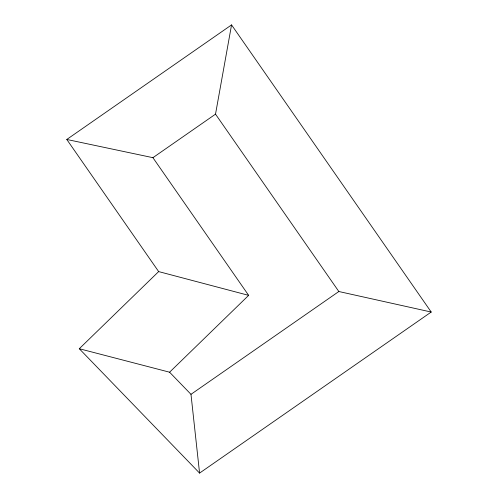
<?xml version="1.0" encoding="UTF-8"?>
<svg xmlns="http://www.w3.org/2000/svg" width="498" height="498" viewBox="0 0 498 498"><rect width="100%" height="100%" fill="white"/><g stroke="black" fill="none" stroke-linecap="round" stroke-linejoin="round"><path stroke-width="0.75" d="M231.558 24.9L66.788 139.465L152.917 157.679L215.516 114.154L231.558 24.9L431.212 312.041L199.574 473.1L79.288 348.725L158.657 271.591L248.651 295.364L169.594 372.205L79.288 348.725M199.574 473.1L190.983 394.323L338.839 291.517L431.212 312.041M169.594 372.205L190.983 394.323M215.516 114.154L338.839 291.517M152.917 157.679L248.651 295.364M66.788 139.465L158.657 271.591"/></g></svg>
